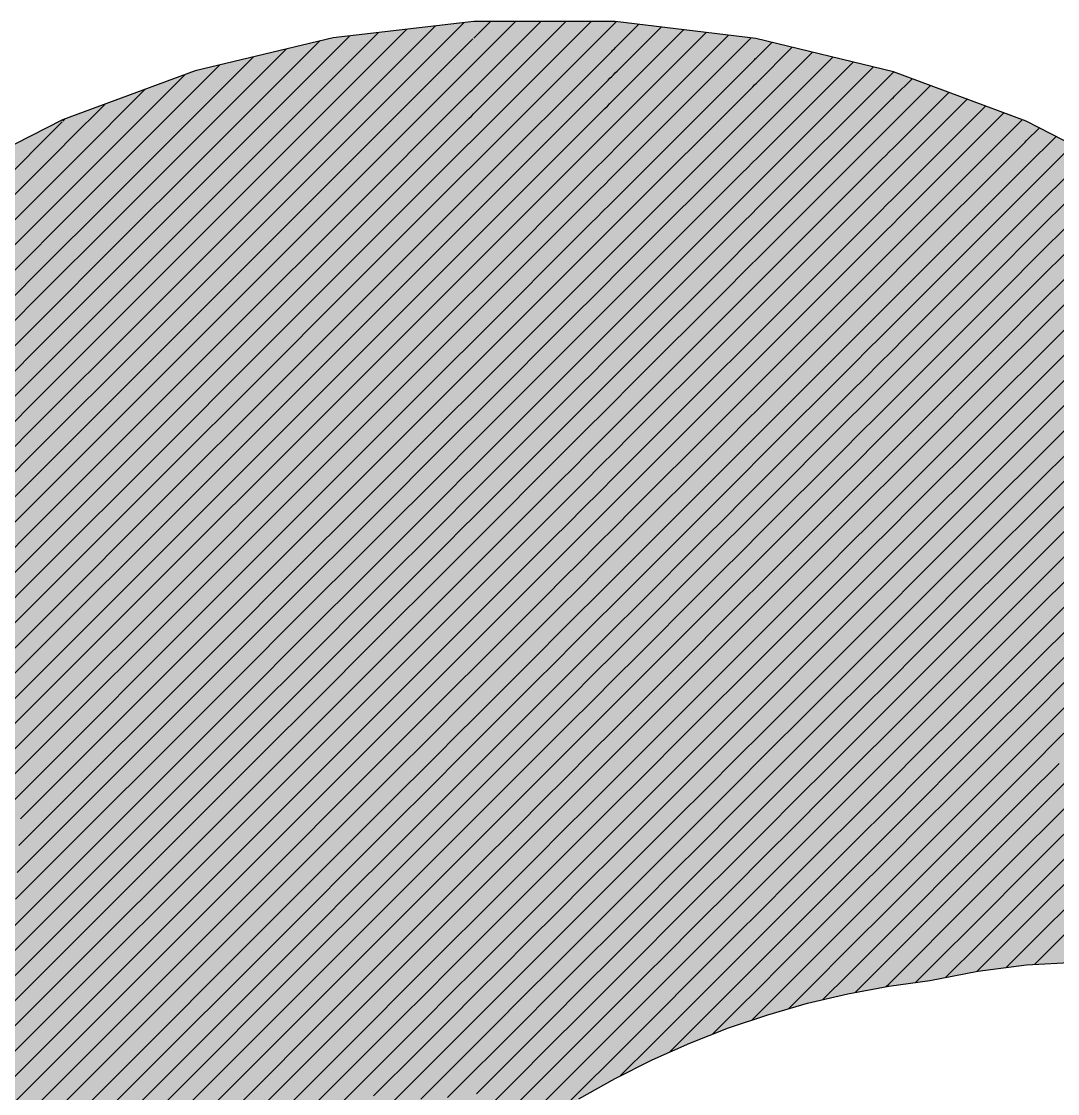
# Model space of a CAD drawing. Extents: x 0 to 7795, y 0 to 4205.
# Drawn here: x 7306.29 to 7320.82, y 790.5 to 805.54 of the extents above; entities that cross this region are included whole.
import ezdxf

# ---------------------------------------------------------------- set-up
doc = ezdxf.new("R2010")
doc.units = 0
doc.header["$MEASUREMENT"] = 0
doc.layers.add('MTH-CARIMBO-TXT1', color=1, linetype='CONTINUOUS')

msp = doc.modelspace()

# ---------------------------------------------------------------- linework, layer by layer
at = {"layer": 'MTH-CARIMBO-TXT1', "linetype": 'Continuous'}
for p, q in [((7310.73799, 804.120591), (7312.092924, 805.475525)), ((7310.760737, 803.789785), (7312.493425, 805.522473)), ((7312.629524, 805.305018), (7312.862524, 805.538018)), ((7312.630477, 804.952417), (7313.215571, 805.537512)), ((7312.631429, 804.599816), (7313.568619, 805.537006)), ((7312.632382, 804.247216), (7313.921667, 805.5365)), ((7312.633334, 803.894615), (7314.274714, 805.535994)), ((7312.634287, 803.542014), (7314.613123, 805.52085)), ((7314.615331, 805.523058), (7314.626398, 805.534125)), ((7314.62742, 805.181594), (7314.942034, 805.496208)), ((7314.639509, 804.840129), (7315.257671, 805.458291)), ((7310.669749, 805.11301), (7310.891421, 805.334682)), ((7310.692496, 804.782204), (7311.291922, 805.38163)), ((7310.715243, 804.451397), (7311.692423, 805.428577)), ((7310.783484, 803.458978), (7312.616824, 805.292317)), ((7314.651598, 804.498665), (7315.573307, 805.420374)), ((7314.663687, 804.157201), (7315.888944, 805.382457)), ((7314.675776, 803.815736), (7316.20458, 805.34454)), ((7314.687865, 803.474272), (7316.520217, 805.306623)), ((7308.879798, 804.030166), (7309.999655, 805.150022)), ((7308.936268, 803.733082), (7310.464383, 805.261197)), ((7314.576868, 805.131041), (7314.589397, 805.143571)), ((7314.589397, 805.143571), (7314.602084, 805.156258)), ((7314.602084, 805.156258), (7314.614799, 805.168973)), ((7314.614799, 805.168973), (7314.62742, 805.181594)), ((7316.590077, 805.022931), (7316.81136, 805.244213)), ((7316.59434, 804.673639), (7317.095966, 805.175265)), ((7308.823329, 804.32725), (7309.534927, 805.038848)), ((7308.992737, 803.435998), (7310.669749, 805.11301)), ((7312.635239, 803.189413), (7314.564629, 805.118802)), ((7314.564629, 805.118802), (7314.576868, 805.131041)), ((7316.555145, 804.987998), (7316.567105, 804.999958)), ((7316.567105, 804.999958), (7316.57878, 805.011634)), ((7316.57878, 805.011634), (7316.590077, 805.022931)), ((7316.598602, 804.324348), (7317.380571, 805.106318)), ((7316.602864, 803.975057), (7317.665177, 805.03737)), ((7308.766859, 804.624333), (7309.070199, 804.927673)), ((7310.806231, 803.128172), (7312.598584, 804.920524)), ((7312.598584, 804.920524), (7312.614235, 804.936176)), ((7312.614235, 804.936176), (7312.630477, 804.952417)), ((7314.614711, 804.815331), (7314.639509, 804.840129)), ((7314.699954, 803.132807), (7316.555145, 804.987998)), ((7316.607126, 803.625766), (7317.949783, 804.968422)), ((7316.611389, 803.276475), (7318.234388, 804.899474)), ((7307.123876, 803.334904), (7308.581054, 804.792082)), ((7309.049207, 803.138914), (7310.692496, 804.782204)), ((7312.636192, 802.836812), (7314.516134, 804.716754)), ((7314.516134, 804.716754), (7314.540182, 804.740802)), ((7314.540182, 804.740802), (7314.564801, 804.765421)), ((7314.564801, 804.765421), (7314.589728, 804.790348)), ((7314.589728, 804.790348), (7314.614711, 804.815331)), ((7316.615651, 802.927184), (7318.516476, 804.828009)), ((7318.530547, 804.488527), (7318.776559, 804.734538)), ((7307.038418, 803.602999), (7308.021317, 804.585898)), ((7307.209333, 803.066808), (7308.766859, 804.624333)), ((7310.828979, 802.797366), (7312.580344, 804.548731)), ((7312.580344, 804.548731), (7312.605414, 804.573801)), ((7312.605414, 804.573801), (7312.631429, 804.599816)), ((7314.712043, 802.791343), (7316.51515, 804.59445)), ((7316.51515, 804.59445), (7316.542264, 804.621563)), ((7316.542264, 804.621563), (7316.56873, 804.64803)), ((7316.56873, 804.64803), (7316.59434, 804.673639)), ((7318.544114, 804.14854), (7319.034323, 804.638749)), ((7318.55768, 803.808553), (7319.292087, 804.54296)), ((7309.105676, 802.84183), (7310.715243, 804.451397)), ((7314.503497, 804.350563), (7314.540204, 804.387271)), ((7314.540204, 804.387271), (7314.577372, 804.424439)), ((7314.577372, 804.424439), (7314.614623, 804.46169)), ((7314.614623, 804.46169), (7314.651598, 804.498665)), ((7316.619913, 802.577893), (7318.462105, 804.420084)), ((7318.462105, 804.420084), (7318.480726, 804.438706)), ((7318.480726, 804.438706), (7318.498385, 804.456365)), ((7318.498385, 804.456365), (7318.515007, 804.472987)), ((7318.515007, 804.472987), (7318.530547, 804.488527)), ((7318.571247, 803.468566), (7319.549851, 804.44717)), ((7306.95296, 803.871095), (7307.46158, 804.379715)), ((7307.294791, 802.798712), (7308.823329, 804.32725)), ((7312.596593, 804.211426), (7312.632382, 804.247216)), ((7312.637145, 802.484211), (7314.46764, 804.314707)), ((7314.46764, 804.314707), (7314.503497, 804.350563)), ((7316.475156, 804.200902), (7316.517422, 804.243169)), ((7316.517422, 804.243169), (7316.558681, 804.284427)), ((7316.558681, 804.284427), (7316.598602, 804.324348)), ((7318.584813, 803.128579), (7319.807615, 804.351381)), ((7318.59838, 802.788592), (7320.065379, 804.255592)), ((7305.100481, 802.372169), (7306.859679, 804.131367)), ((7306.867503, 804.139191), (7306.901843, 804.173531)), ((7309.162146, 802.544746), (7310.73799, 804.120591)), ((7310.851726, 802.466559), (7312.562104, 804.176938)), ((7312.562104, 804.176938), (7312.596593, 804.211426)), ((7314.565016, 804.05853), (7314.614535, 804.108048)), ((7314.614535, 804.108048), (7314.663687, 804.157201)), ((7314.724132, 802.449878), (7316.475156, 804.200902)), ((7318.480026, 804.084453), (7318.513148, 804.117574)), ((7318.513148, 804.117574), (7318.544114, 804.14854)), ((7318.611946, 802.448606), (7320.323143, 804.159803)), ((7307.380249, 802.530616), (7308.879798, 804.030166)), ((7314.419146, 803.912659), (7314.466811, 803.960324)), ((7314.466811, 803.960324), (7314.515607, 804.009121)), ((7314.515607, 804.009121), (7314.565016, 804.05853)), ((7316.548631, 803.920824), (7316.602864, 803.975057)), ((7316.624175, 802.228601), (7318.407733, 804.012159)), ((7318.407733, 804.012159), (7318.444839, 804.049265)), ((7318.444839, 804.049265), (7318.480026, 804.084453)), ((7320.3786, 803.861706), (7320.562003, 804.045109)), ((7306.837089, 803.755224), (7306.95296, 803.871095)), ((7309.218615, 802.247663), (7310.760737, 803.789785)), ((7310.874473, 802.135753), (7312.543864, 803.805144)), ((7312.543864, 803.805144), (7312.587772, 803.849052)), ((7312.587772, 803.849052), (7312.633334, 803.894615)), ((7312.638097, 802.13161), (7314.419146, 803.912659)), ((7314.614446, 803.754406), (7314.675776, 803.815736)), ((7314.736221, 802.108414), (7316.435162, 803.807355)), ((7316.435162, 803.807355), (7316.492581, 803.864774)), ((7316.492581, 803.864774), (7316.548631, 803.920824)), ((7318.511289, 803.762161), (7318.55768, 803.808553)), ((7318.625513, 802.108619), (7320.343392, 803.826498)), ((7320.343392, 803.826498), (7320.361759, 803.844865)), ((7320.361759, 803.844865), (7320.3786, 803.861706)), ((7320.378737, 803.50829), (7320.795694, 803.925247)), ((7320.378875, 803.154874), (7321.029385, 803.805384)), ((7305.103988, 802.022122), (7306.837089, 803.755224)), ((7307.465706, 802.262521), (7308.936268, 803.733082)), ((7314.491011, 803.630971), (7314.55266, 803.69262)), ((7314.55266, 803.69262), (7314.614446, 803.754406)), ((7318.353362, 803.604234), (7318.408951, 803.659824)), ((7318.408951, 803.659824), (7318.461668, 803.71254)), ((7318.461668, 803.71254), (7318.511289, 803.762161)), ((7320.379012, 802.801458), (7321.263076, 803.685521)), ((7306.814498, 803.37908), (7307.038418, 803.602999)), ((7312.525624, 803.433351), (7312.57895, 803.486677)), ((7312.57895, 803.486677), (7312.634287, 803.542014)), ((7312.63905, 801.77901), (7314.370651, 803.510611)), ((7314.370651, 803.510611), (7314.430125, 803.570085)), ((7314.430125, 803.570085), (7314.491011, 803.630971)), ((7316.395167, 803.413807), (7316.467739, 803.486379)), ((7316.467739, 803.486379), (7316.538581, 803.55722)), ((7316.538581, 803.55722), (7316.607126, 803.625766)), ((7316.628437, 801.87931), (7318.353362, 803.604234)), ((7320.340451, 803.470003), (7320.378737, 803.50829)), ((7320.37915, 802.448042), (7321.496767, 803.565659)), ((7305.107495, 801.672076), (7306.814498, 803.37908)), ((7306.791908, 803.002936), (7307.123876, 803.334904)), ((7307.551164, 801.994425), (7308.992737, 803.435998)), ((7309.275085, 801.950579), (7310.783484, 803.458978)), ((7310.89722, 801.804947), (7312.525624, 803.433351)), ((7314.540304, 803.326711), (7314.614358, 803.400765)), ((7314.614358, 803.400765), (7314.687865, 803.474272)), ((7314.748309, 801.766949), (7316.395167, 803.413807)), ((7318.373064, 803.270383), (7318.443309, 803.340628)), ((7318.443309, 803.340628), (7318.509429, 803.406749)), ((7318.509429, 803.406749), (7318.571247, 803.468566)), ((7318.639079, 801.768632), (7320.298695, 803.428248)), ((7320.298695, 803.428248), (7320.340451, 803.470003)), ((7320.379287, 802.094626), (7321.730457, 803.445796)), ((7312.570129, 803.124303), (7312.635239, 803.189413)), ((7314.39344, 803.179847), (7314.466414, 803.25282)), ((7314.466414, 803.25282), (7314.540304, 803.326711)), ((7316.442898, 803.107984), (7316.528531, 803.193617)), ((7316.528531, 803.193617), (7316.611389, 803.276475)), ((7316.6327, 801.530019), (7318.29899, 803.196309)), ((7318.29899, 803.196309), (7318.373064, 803.270383)), ((7320.379425, 801.74121), (7321.964148, 803.325934)), ((7306.769317, 802.626792), (7307.209333, 803.066808)), ((7307.636622, 801.726329), (7309.049207, 803.138914)), ((7309.331554, 801.653495), (7310.806231, 803.128172)), ((7310.919967, 801.47414), (7312.507384, 803.061558)), ((7312.507384, 803.061558), (7312.570129, 803.124303)), ((7312.640002, 801.426409), (7314.322157, 803.108564)), ((7314.322157, 803.108564), (7314.39344, 803.179847)), ((7314.527948, 802.960801), (7314.61427, 803.047123)), ((7314.61427, 803.047123), (7314.699954, 803.132807)), ((7316.355173, 803.020259), (7316.442898, 803.107984)), ((7318.42495, 802.968716), (7318.50757, 803.051336)), ((7318.50757, 803.051336), (7318.584813, 803.128579)), ((7320.253998, 803.029997), (7320.319143, 803.095142)), ((7320.319143, 803.095142), (7320.378875, 803.154874)), ((7320.379562, 801.387794), (7322.130412, 803.138644)), ((7305.111002, 801.322029), (7306.791908, 803.002936)), ((7314.441817, 802.87467), (7314.527948, 802.960801)), ((7314.760398, 801.425485), (7316.355173, 803.020259)), ((7316.518481, 802.830014), (7316.615651, 802.927184)), ((7318.337176, 802.880942), (7318.42495, 802.968716)), ((7318.652646, 801.428645), (7320.253998, 803.029997)), ((7306.746727, 802.250648), (7307.294791, 802.798712)), ((7307.722079, 801.458233), (7309.105676, 802.84183)), ((7309.388024, 801.356411), (7310.828979, 802.797366)), ((7312.489144, 802.689764), (7312.561308, 802.761928)), ((7312.561308, 802.761928), (7312.636192, 802.836812)), ((7314.273663, 802.706516), (7314.356754, 802.789608)), ((7314.356754, 802.789608), (7314.441817, 802.87467)), ((7314.614181, 802.693481), (7314.712043, 802.791343)), ((7316.418056, 802.729589), (7316.518481, 802.830014)), ((7316.636962, 801.180728), (7318.244619, 802.788384)), ((7318.244619, 802.788384), (7318.337176, 802.880942)), ((7318.505711, 802.695924), (7318.59838, 802.788592)), ((7320.297835, 802.72028), (7320.379012, 802.801458)), ((7305.114508, 800.971983), (7306.769317, 802.626792)), ((7310.942714, 801.143334), (7312.489144, 802.689764)), ((7312.640955, 801.073808), (7314.273663, 802.706516)), ((7314.41722, 802.49652), (7314.515592, 802.594892)), ((7314.515592, 802.594892), (7314.614181, 802.693481)), ((7314.772487, 801.08402), (7316.315179, 802.626712)), ((7316.315179, 802.626712), (7316.418056, 802.729589)), ((7318.301288, 802.491501), (7318.406591, 802.596804)), ((7318.406591, 802.596804), (7318.505711, 802.695924)), ((7318.666212, 801.088658), (7320.209301, 802.631747)), ((7320.209301, 802.631747), (7320.297835, 802.72028)), ((7320.3797, 801.034378), (7322.062447, 802.717125)), ((7306.724137, 801.874504), (7307.380249, 802.530616)), ((7307.807537, 801.190138), (7309.162146, 802.544746)), ((7309.444493, 801.059327), (7310.851726, 802.466559)), ((7312.552487, 802.399553), (7312.637145, 802.484211)), ((7314.320069, 802.399369), (7314.41722, 802.49652)), ((7314.614093, 802.33984), (7314.724132, 802.449878)), ((7316.393215, 802.351194), (7316.508431, 802.46641)), ((7316.508431, 802.46641), (7316.619913, 802.577893)), ((7318.190247, 802.38046), (7318.301288, 802.491501)), ((7318.503852, 802.340511), (7318.611946, 802.448606)), ((7320.276526, 802.345419), (7320.37915, 802.448042)), ((7310.965461, 800.812528), (7312.470904, 802.317971)), ((7312.470904, 802.317971), (7312.552487, 802.399553)), ((7312.641907, 800.721207), (7314.225168, 802.304468)), ((7314.225168, 802.304468), (7314.320069, 802.399369)), ((7314.503236, 802.228982), (7314.614093, 802.33984)), ((7316.275185, 802.233164), (7316.393215, 802.351194)), ((7316.641224, 800.831437), (7318.190247, 802.38046)), ((7318.388233, 802.224892), (7318.503852, 802.340511)), ((7320.164604, 802.233496), (7320.276526, 802.345419)), ((7320.379837, 800.680962), (7321.994482, 802.295607)), ((7305.118015, 800.621936), (7306.746727, 802.250648)), ((7306.701546, 801.49836), (7307.465706, 802.262521)), ((7307.892995, 800.922042), (7309.218615, 802.247663)), ((7309.500963, 800.762243), (7310.874473, 802.135753)), ((7312.543665, 802.037179), (7312.638097, 802.13161)), ((7314.392624, 802.11837), (7314.503236, 802.228982)), ((7314.784576, 800.742556), (7316.275185, 802.233164)), ((7316.498381, 802.102807), (7316.624175, 802.228601)), ((7318.265401, 802.10206), (7318.388233, 802.224892)), ((7318.679779, 800.748671), (7320.164604, 802.233496)), ((7306.678956, 801.122216), (7307.551164, 801.994425)), ((7312.452664, 801.946178), (7312.543665, 802.037179)), ((7314.176674, 801.902421), (7314.283383, 802.00913)), ((7314.283383, 802.00913), (7314.392624, 802.11837)), ((7314.49088, 801.863073), (7314.614005, 801.986198)), ((7314.614005, 801.986198), (7314.736221, 802.108414)), ((7316.368373, 801.972799), (7316.498381, 802.102807)), ((7318.135875, 801.972535), (7318.265401, 802.10206)), ((7318.369874, 801.85298), (7318.501993, 801.985098)), ((7318.501993, 801.985098), (7318.625513, 802.108619)), ((7320.255218, 801.970557), (7320.379287, 802.094626)), ((7305.121522, 800.27189), (7306.724137, 801.874504)), ((7307.978452, 800.653946), (7309.275085, 801.950579)), ((7310.988208, 800.481721), (7312.452664, 801.946178)), ((7312.64286, 800.368606), (7314.176674, 801.902421)), ((7314.368027, 801.74022), (7314.49088, 801.863073)), ((7314.796665, 800.401091), (7316.23519, 801.839616)), ((7316.23519, 801.839616), (7316.368373, 801.972799)), ((7316.488331, 801.739204), (7316.628437, 801.87931)), ((7316.645486, 800.482146), (7318.135875, 801.972535)), ((7318.229513, 801.712619), (7318.369874, 801.85298)), ((7318.693345, 800.408684), (7320.119907, 801.835245)), ((7320.119907, 801.835245), (7320.255218, 801.970557)), ((7320.379975, 800.327546), (7321.926517, 801.874088)), ((7306.656365, 800.746073), (7307.636622, 801.726329)), ((7309.557433, 800.46516), (7310.89722, 801.804947)), ((7312.534844, 801.674804), (7312.63905, 801.77901)), ((7314.246698, 801.618891), (7314.368027, 801.74022)), ((7314.613917, 801.632556), (7314.748309, 801.766949)), ((7316.343532, 801.594405), (7316.488331, 801.739204)), ((7318.081504, 801.56461), (7318.229513, 801.712619)), ((7318.500133, 801.629686), (7318.639079, 801.768632)), ((7320.23391, 801.595695), (7320.379425, 801.74121)), ((7308.06391, 800.385851), (7309.331554, 801.653495)), ((7311.010955, 800.150915), (7312.434424, 801.574384)), ((7312.434424, 801.574384), (7312.534844, 801.674804)), ((7314.12818, 801.500373), (7314.246698, 801.618891)), ((7314.478524, 801.497164), (7314.613917, 801.632556)), ((7316.195196, 801.446069), (7316.343532, 801.594405)), ((7316.478281, 801.3756), (7316.6327, 801.530019)), ((7316.649749, 800.132854), (7318.081504, 801.56461)), ((7318.351515, 801.481068), (7318.500133, 801.629686)), ((7320.075209, 801.436995), (7320.23391, 801.595695)), ((7305.125029, 799.921843), (7306.701546, 801.49836)), ((7306.633775, 800.369929), (7307.722079, 801.458233)), ((7309.613902, 800.168076), (7310.919967, 801.47414)), ((7312.526023, 801.31243), (7312.640002, 801.426409)), ((7312.643812, 800.016005), (7314.12818, 801.500373)), ((7314.34343, 801.36207), (7314.478524, 801.497164)), ((7314.613828, 801.278915), (7314.760398, 801.425485)), ((7314.808754, 800.059627), (7316.195196, 801.446069)), ((7318.193626, 801.323178), (7318.351515, 801.481068)), ((7318.498274, 801.274273), (7318.652646, 801.428645)), ((7318.706912, 800.068697), (7320.075209, 801.436995)), ((7320.212602, 801.220834), (7320.379562, 801.387794)), ((7320.380112, 799.974131), (7321.858552, 801.45257)), ((7308.149368, 800.117755), (7309.388024, 801.356411)), ((7312.416184, 801.202591), (7312.526023, 801.31243)), ((7314.079686, 801.098325), (7314.210012, 801.228652)), ((7314.210012, 801.228652), (7314.34343, 801.36207)), ((7314.466168, 801.131254), (7314.613828, 801.278915)), ((7316.31869, 801.21601), (7316.478281, 801.3756)), ((7318.027132, 801.156685), (7318.193626, 801.323178)), ((7318.333157, 801.109155), (7318.498274, 801.274273)), ((7305.128536, 799.571797), (7306.678956, 801.122216)), ((7306.611184, 799.993785), (7307.807537, 801.190138)), ((7309.670372, 799.870992), (7310.942714, 801.143334)), ((7311.033702, 799.820109), (7312.416184, 801.202591)), ((7312.644765, 799.663404), (7314.079686, 801.098325)), ((7314.318834, 800.98392), (7314.466168, 801.131254)), ((7314.61374, 800.925273), (7314.772487, 801.08402)), ((7316.155202, 801.052521), (7316.31869, 801.21601)), ((7316.468231, 801.011997), (7316.636962, 801.180728)), ((7316.654011, 799.783563), (7318.027132, 801.156685)), ((7318.157738, 800.933737), (7318.333157, 801.109155)), ((7318.496415, 800.91886), (7318.666212, 801.088658)), ((7320.030512, 801.038744), (7320.212602, 801.220834)), ((7308.234825, 799.849659), (7309.444493, 801.059327)), ((7312.397944, 800.830798), (7312.517202, 800.950055)), ((7312.517202, 800.950055), (7312.640955, 801.073808)), ((7314.173326, 800.838413), (7314.318834, 800.98392)), ((7314.820843, 799.718162), (7316.155202, 801.052521)), ((7316.293849, 800.837615), (7316.468231, 801.011997)), ((7317.972761, 800.74876), (7318.157738, 800.933737)), ((7318.720478, 799.72871), (7320.030512, 801.038744)), ((7320.191293, 800.845972), (7320.3797, 801.034378)), ((7320.38025, 799.620715), (7321.790586, 801.031052)), ((7306.588594, 799.617641), (7307.892995, 800.922042)), ((7309.726841, 799.573908), (7310.965461, 800.812528)), ((7311.056449, 799.489302), (7312.397944, 800.830798)), ((7314.031191, 800.696278), (7314.173326, 800.838413)), ((7314.453812, 800.765345), (7314.61374, 800.925273)), ((7316.115207, 800.658973), (7316.293849, 800.837615)), ((7316.458181, 800.648394), (7316.641224, 800.831437)), ((7318.314798, 800.737243), (7318.496415, 800.91886)), ((7319.985815, 800.640494), (7320.191293, 800.845972)), ((7305.132043, 799.22175), (7306.656365, 800.746073)), ((7306.566003, 799.241497), (7307.978452, 800.653946)), ((7308.320283, 799.581563), (7309.500963, 800.762243)), ((7312.50838, 800.58768), (7312.641907, 800.721207)), ((7312.645717, 799.310804), (7314.031191, 800.696278)), ((7314.294237, 800.60577), (7314.453812, 800.765345)), ((7314.613652, 800.571631), (7314.784576, 800.742556)), ((7314.832932, 799.376698), (7316.115207, 800.658973)), ((7316.269008, 800.45922), (7316.458181, 800.648394)), ((7316.658273, 799.434272), (7317.972761, 800.74876)), ((7318.121851, 800.544296), (7318.314798, 800.737243)), ((7318.494556, 800.563448), (7318.679779, 800.748671)), ((7318.734045, 799.388723), (7319.985815, 800.640494)), ((7320.169985, 800.471111), (7320.379837, 800.680962)), ((7309.783311, 799.276824), (7310.988208, 800.481721)), ((7312.379704, 800.459004), (7312.50838, 800.58768)), ((7314.136641, 800.448174), (7314.294237, 800.60577)), ((7314.441456, 800.399435), (7314.613652, 800.571631)), ((7316.448131, 800.28479), (7316.645486, 800.482146)), ((7317.918389, 800.340835), (7318.121851, 800.544296)), ((7318.296439, 800.365331), (7318.494556, 800.563448)), ((7320.380387, 799.267299), (7321.722621, 800.609533)), ((7305.13555, 798.871704), (7306.633775, 800.369929)), ((7306.543413, 798.865353), (7308.06391, 800.385851)), ((7308.405741, 799.313468), (7309.557433, 800.46516)), ((7311.079196, 799.158496), (7312.379704, 800.459004)), ((7312.499559, 800.225306), (7312.64286, 800.368606)), ((7313.982697, 800.29423), (7314.136641, 800.448174)), ((7314.26964, 800.22762), (7314.441456, 800.399435)), ((7314.613564, 800.21799), (7314.796665, 800.401091)), ((7316.075213, 800.265426), (7316.269008, 800.45922)), ((7316.662535, 799.084981), (7317.918389, 800.340835)), ((7318.085963, 800.154855), (7318.296439, 800.365331)), ((7318.492696, 800.208035), (7318.693345, 800.408684)), ((7319.941118, 800.242243), (7320.169985, 800.471111)), ((7320.148677, 800.096249), (7320.379975, 800.327546)), ((7312.361464, 800.087211), (7312.499559, 800.225306)), ((7312.64667, 798.958203), (7313.982697, 800.29423)), ((7314.099955, 800.057935), (7314.26964, 800.22762)), ((7314.4291, 800.033526), (7314.613564, 800.21799)), ((7314.845021, 799.035233), (7316.075213, 800.265426)), ((7316.244166, 800.080825), (7316.448131, 800.28479)), ((7318.27808, 799.993419), (7318.492696, 800.208035)), ((7318.747611, 799.048736), (7319.941118, 800.242243)), ((7320.380524, 798.913883), (7321.654656, 800.188015)), ((7306.520822, 798.489209), (7308.149368, 800.117755)), ((7308.491198, 799.045372), (7309.613902, 800.168076)), ((7309.83978, 798.97974), (7311.010955, 800.150915)), ((7311.101943, 798.82769), (7312.361464, 800.087211)), ((7313.934203, 799.892182), (7314.099955, 800.057935)), ((7314.245044, 799.84947), (7314.4291, 800.033526)), ((7314.613475, 799.864348), (7314.808754, 800.059627)), ((7316.035219, 799.871878), (7316.244166, 800.080825)), ((7316.438081, 799.921187), (7316.649749, 800.132854)), ((7317.864017, 799.93291), (7318.085963, 800.154855)), ((7318.490837, 799.852622), (7318.706912, 800.068697)), ((7319.896421, 799.843993), (7320.148677, 800.096249)), ((7305.139056, 798.521657), (7306.611184, 799.993785)), ((7312.490738, 799.862931), (7312.643812, 800.016005)), ((7312.647622, 798.605602), (7313.934203, 799.892182)), ((7316.219325, 799.70243), (7316.438081, 799.921187)), ((7316.666797, 798.73569), (7317.864017, 799.93291)), ((7318.050076, 799.765414), (7318.27808, 799.993419)), ((7320.127369, 799.721387), (7320.380112, 799.974131)), ((7306.498232, 798.113065), (7308.234825, 799.849659)), ((7308.576656, 798.777276), (7309.670372, 799.870992)), ((7309.89625, 798.682656), (7311.033702, 799.820109)), ((7312.343224, 799.715418), (7312.490738, 799.862931)), ((7314.06327, 799.667696), (7314.245044, 799.84947)), ((7314.416744, 799.667616), (7314.613475, 799.864348)), ((7314.85711, 798.693769), (7316.035219, 799.871878)), ((7316.428031, 799.557584), (7316.654011, 799.783563)), ((7317.809646, 799.524985), (7318.050076, 799.765414)), ((7318.259722, 799.621507), (7318.490837, 799.852622)), ((7318.488978, 799.49721), (7318.720478, 799.72871)), ((7318.761178, 798.70875), (7319.896421, 799.843993)), ((7320.380662, 798.560467), (7321.586691, 799.766496)), ((7305.142563, 798.171611), (7306.588594, 799.617641)), ((7306.475641, 797.736922), (7308.320283, 799.581563)), ((7311.12469, 798.496883), (7312.343224, 799.715418)), ((7312.481917, 799.500556), (7312.644765, 799.663404)), ((7313.885708, 799.490135), (7314.06327, 799.667696)), ((7314.220447, 799.47132), (7314.416744, 799.667616)), ((7314.613387, 799.510706), (7314.820843, 799.718162)), ((7315.995225, 799.47833), (7316.219325, 799.70243)), ((7318.014188, 799.375973), (7318.259722, 799.621507)), ((7319.851724, 799.445742), (7320.127369, 799.721387)), ((7320.106061, 799.346526), (7320.38025, 799.620715)), ((7308.662114, 798.50918), (7309.726841, 799.573908)), ((7309.952719, 798.385573), (7311.056449, 799.489302)), ((7312.324985, 799.343624), (7312.481917, 799.500556)), ((7312.648575, 798.253001), (7313.885708, 799.490135)), ((7314.026584, 799.277457), (7314.220447, 799.47132)), ((7314.404388, 799.301707), (7314.613387, 799.510706)), ((7314.869199, 798.352304), (7315.995225, 799.47833)), ((7316.194483, 799.324035), (7316.428031, 799.557584)), ((7316.417981, 799.19398), (7316.658273, 799.434272)), ((7316.67106, 798.386399), (7317.809646, 799.524985)), ((7318.241363, 799.249595), (7318.488978, 799.49721)), ((7318.774744, 798.368763), (7319.851724, 799.445742)), ((7306.453051, 797.360778), (7308.405741, 799.313468)), ((7308.747571, 798.241085), (7309.783311, 799.276824)), ((7311.147437, 798.166077), (7312.324985, 799.343624)), ((7312.473096, 799.138182), (7312.645717, 799.310804)), ((7313.837214, 799.088087), (7314.026584, 799.277457)), ((7314.19585, 799.09317), (7314.404388, 799.301707)), ((7314.613299, 799.157065), (7314.832932, 799.376698)), ((7315.95523, 799.084783), (7316.194483, 799.324035)), ((7317.755274, 799.11706), (7318.014188, 799.375973)), ((7318.487119, 799.141797), (7318.734045, 799.388723)), ((7319.807027, 799.047492), (7320.106061, 799.346526)), ((7320.380799, 798.207051), (7321.518726, 799.344978)), ((7305.14607, 797.821564), (7306.566003, 799.241497)), ((7310.009189, 798.088489), (7311.079196, 799.158496)), ((7312.306745, 798.971831), (7312.473096, 799.138182)), ((7314.392032, 798.935798), (7314.613299, 799.157065)), ((7316.169642, 798.945641), (7316.417981, 799.19398)), ((7317.9783, 798.986532), (7318.241363, 799.249595)), ((7318.223004, 798.877683), (7318.487119, 799.141797)), ((7320.084752, 798.971664), (7320.380387, 799.267299)), ((7306.43046, 796.984634), (7308.491198, 799.045372)), ((7308.833029, 797.972989), (7309.83978, 798.97974)), ((7312.649527, 797.9004), (7313.837214, 799.088087)), ((7313.989899, 798.887218), (7314.19585, 799.09317)), ((7314.613211, 798.803423), (7314.845021, 799.035233)), ((7314.881287, 798.01084), (7315.95523, 799.084783)), ((7316.407931, 798.830377), (7316.662535, 799.084981)), ((7316.675322, 798.037107), (7317.755274, 799.11706)), ((7317.700903, 798.709135), (7317.9783, 798.986532)), ((7318.485259, 798.786385), (7318.747611, 799.048736)), ((7318.788311, 798.028776), (7319.807027, 799.047492)), ((7305.149577, 797.471517), (7306.543413, 798.865353)), ((7310.065658, 797.791405), (7311.101943, 798.82769)), ((7311.170184, 797.835271), (7312.306745, 798.971831)), ((7312.464274, 798.775807), (7312.64667, 798.958203)), ((7313.78872, 798.686039), (7313.989899, 798.887218)), ((7314.171254, 798.715019), (7314.392032, 798.935798)), ((7315.915236, 798.691235), (7316.169642, 798.945641)), ((7316.1448, 798.567246), (7316.407931, 798.830377)), ((7317.942413, 798.597092), (7318.223004, 798.877683)), ((7319.762329, 798.649241), (7320.084752, 798.971664)), ((7320.063444, 798.596803), (7320.380524, 798.913883)), ((7320.380937, 797.853635), (7321.450761, 798.923459)), ((7306.40787, 796.60849), (7308.576656, 798.777276)), ((7308.918487, 797.704893), (7309.89625, 798.682656)), ((7312.288505, 798.600038), (7312.464274, 798.775807)), ((7312.65048, 797.547799), (7313.78872, 798.686039)), ((7313.953213, 798.496979), (7314.171254, 798.715019)), ((7314.379676, 798.569888), (7314.613211, 798.803423)), ((7314.613122, 798.449782), (7314.85711, 798.693769)), ((7314.893376, 797.669375), (7315.915236, 798.691235)), ((7316.397881, 798.466774), (7316.666797, 798.73569)), ((7316.679584, 797.687816), (7317.700903, 798.709135)), ((7318.204645, 798.505771), (7318.485259, 798.786385)), ((7318.4834, 798.430972), (7318.761178, 798.70875)), ((7311.192931, 797.504464), (7312.288505, 798.600038)), ((7312.455453, 798.413433), (7312.647622, 798.605602)), ((7314.146657, 798.336869), (7314.379676, 798.569888)), ((7315.875242, 798.297687), (7316.1448, 798.567246)), ((7317.646531, 798.30121), (7317.942413, 798.597092)), ((7318.801877, 797.688789), (7319.762329, 798.649241)), ((7319.717632, 798.250991), (7320.063444, 798.596803)), ((7320.042136, 798.221941), (7320.380662, 798.560467)), ((7305.153084, 797.121471), (7306.520822, 798.489209)), ((7306.385279, 796.232346), (7308.662114, 798.50918)), ((7309.003944, 797.436798), (7309.952719, 798.385573)), ((7310.122128, 797.494321), (7311.12469, 798.496883)), ((7312.270265, 798.228244), (7312.455453, 798.413433)), ((7313.740226, 798.283991), (7313.953213, 798.496979)), ((7314.36732, 798.203979), (7314.613122, 798.449782)), ((7316.119959, 798.188851), (7316.397881, 798.466774)), ((7316.387831, 798.10317), (7316.67106, 798.386399)), ((7317.906525, 798.207651), (7318.204645, 798.505771)), ((7318.186287, 798.133858), (7318.4834, 798.430972)), ((7320.381074, 797.500219), (7321.382796, 798.501941)), ((7306.362689, 795.856202), (7308.747571, 798.241085)), ((7311.215678, 797.173658), (7312.270265, 798.228244)), ((7312.446632, 798.051058), (7312.648575, 798.253001)), ((7312.651433, 797.195198), (7313.740226, 798.283991)), ((7313.916527, 798.10674), (7314.146657, 798.336869)), ((7314.613034, 798.09614), (7314.869199, 798.352304)), ((7314.905465, 797.327911), (7315.875242, 798.297687)), ((7316.683846, 797.338525), (7317.646531, 798.30121)), ((7318.481541, 798.075559), (7318.774744, 798.368763)), ((7318.815444, 797.348802), (7319.717632, 798.250991)), ((7319.672935, 797.85274), (7320.042136, 798.221941)), ((7305.156591, 796.771424), (7306.498232, 798.113065)), ((7309.089402, 797.168702), (7310.009189, 798.088489)), ((7310.178597, 797.197237), (7311.147437, 798.166077)), ((7313.691731, 797.881944), (7313.916527, 798.10674)), ((7314.12206, 797.958719), (7314.36732, 798.203979)), ((7314.354964, 797.838069), (7314.613034, 798.09614)), ((7315.835247, 797.90414), (7316.119959, 798.188851)), ((7316.095117, 797.810456), (7316.387831, 798.10317)), ((7317.59216, 797.893285), (7317.906525, 798.207651)), ((7317.870638, 797.81821), (7318.186287, 798.133858)), ((7318.167928, 797.761946), (7318.481541, 798.075559)), ((7320.020828, 797.847079), (7320.380799, 798.207051)), ((7320.381212, 797.146803), (7321.314831, 798.080423)), ((7306.340098, 795.480058), (7308.833029, 797.972989)), ((7312.252025, 797.856451), (7312.446632, 798.051058)), ((7313.879842, 797.716501), (7314.12206, 797.958719)), ((7314.612946, 797.742498), (7314.881287, 798.01084)), ((7316.377781, 797.739567), (7316.675322, 798.037107)), ((7318.479682, 797.720147), (7318.788311, 798.028776)), ((7309.17486, 796.900606), (7310.065658, 797.791405)), ((7310.235067, 796.900153), (7311.170184, 797.835271)), ((7311.238425, 796.842852), (7312.252025, 797.856451)), ((7312.437811, 797.688683), (7312.649527, 797.9004)), ((7312.652385, 796.842598), (7313.691731, 797.881944)), ((7314.097463, 797.580569), (7314.354964, 797.838069)), ((7314.917554, 796.986446), (7315.835247, 797.90414)), ((7315.795253, 797.510592), (7316.095117, 797.810456)), ((7316.688109, 796.989234), (7317.59216, 797.893285)), ((7317.537788, 797.48536), (7317.870638, 797.81821)), ((7318.82901, 797.008815), (7319.672935, 797.85274)), ((7319.628238, 797.454489), (7320.020828, 797.847079)), ((7319.99952, 797.472218), (7320.380937, 797.853635)), ((7305.160098, 796.421378), (7306.475641, 797.736922)), ((7306.317508, 795.103914), (7308.918487, 797.704893)), ((7312.233785, 797.484658), (7312.437811, 797.688683)), ((7313.643237, 797.479896), (7313.879842, 797.716501)), ((7314.342608, 797.47216), (7314.612946, 797.742498)), ((7314.612858, 797.388857), (7314.893376, 797.669375)), ((7316.070276, 797.432061), (7316.377781, 797.739567)), ((7316.367731, 797.375964), (7316.679584, 797.687816)), ((7317.83475, 797.428769), (7318.167928, 797.761946)), ((7318.149569, 797.390034), (7318.479682, 797.720147)), ((7318.477822, 797.364734), (7318.801877, 797.688789)), ((7320.381349, 796.793387), (7321.246866, 797.658904)), ((7309.260317, 796.63251), (7310.122128, 797.494321)), ((7310.291537, 796.603069), (7311.192931, 797.504464)), ((7311.261172, 796.512045), (7312.233785, 797.484658)), ((7312.428989, 797.326309), (7312.65048, 797.547799)), ((7312.653338, 796.489997), (7313.643237, 797.479896)), ((7313.843156, 797.326262), (7314.097463, 797.580569)), ((7314.072867, 797.202419), (7314.342608, 797.47216)), ((7314.929643, 796.644982), (7315.795253, 797.510592)), ((7316.692371, 796.639943), (7317.537788, 797.48536)), ((7319.583541, 797.056239), (7319.99952, 797.472218)), ((7319.978211, 797.097356), (7320.381074, 797.500219)), ((7305.163604, 796.071331), (7306.453051, 797.360778)), ((7306.294917, 794.727771), (7309.003944, 797.436798)), ((7312.215545, 797.112864), (7312.428989, 797.326309)), ((7313.594743, 797.077848), (7313.843156, 797.326262)), ((7314.330252, 797.106251), (7314.612858, 797.388857)), ((7314.612769, 797.035215), (7314.905465, 797.327911)), ((7315.755259, 797.117044), (7316.070276, 797.432061)), ((7316.045434, 797.053666), (7316.367731, 797.375964)), ((7316.357682, 797.01236), (7316.683846, 797.338525)), ((7317.483416, 797.077435), (7317.83475, 797.428769)), ((7317.798863, 797.039328), (7318.149569, 797.390034)), ((7318.13121, 797.018122), (7318.477822, 797.364734)), ((7318.475963, 797.009321), (7318.815444, 797.348802)), ((7318.842577, 796.668828), (7319.628238, 797.454489)), ((7306.272327, 794.351627), (7309.089402, 797.168702)), ((7309.345775, 796.364415), (7310.178597, 797.197237)), ((7310.348006, 796.305986), (7311.215678, 797.173658)), ((7312.420168, 796.963934), (7312.651433, 797.195198)), ((7313.806471, 796.936023), (7314.072867, 797.202419)), ((7320.381487, 796.439971), (7321.178901, 797.237386)), ((7311.28392, 796.181239), (7312.215545, 797.112864)), ((7312.65429, 796.137396), (7313.594743, 797.077848)), ((7314.04827, 796.824269), (7314.330252, 797.106251)), ((7314.317896, 796.740341), (7314.612769, 797.035215)), ((7314.941732, 796.303517), (7315.755259, 797.117044)), ((7315.715265, 796.723497), (7316.045434, 797.053666)), ((7316.696633, 796.290652), (7317.483416, 797.077435)), ((7317.429045, 796.66951), (7317.798863, 797.039328)), ((7317.762975, 796.649887), (7318.13121, 797.018122)), ((7318.856143, 796.328841), (7319.583541, 797.056239)), ((7319.538844, 796.657988), (7319.978211, 797.097356)), ((7319.956903, 796.722495), (7320.381212, 797.146803)), ((7305.167111, 795.721285), (7306.43046, 796.984634)), ((7306.249736, 793.975483), (7309.17486, 796.900606)), ((7309.431233, 796.096319), (7310.235067, 796.900153)), ((7312.197305, 796.741071), (7312.420168, 796.963934)), ((7313.546248, 796.675801), (7313.806471, 796.936023)), ((7314.612681, 796.681573), (7314.917554, 796.986446)), ((7316.020593, 796.675271), (7316.357682, 797.01236)), ((7316.347632, 796.648757), (7316.688109, 796.989234)), ((7318.112852, 796.64621), (7318.475963, 797.009321)), ((7318.474104, 796.653909), (7318.82901, 797.008815)), ((7310.404476, 796.008902), (7311.238425, 796.842852)), ((7311.306667, 795.850433), (7312.197305, 796.741071)), ((7312.411347, 796.601559), (7312.652385, 796.842598)), ((7313.769785, 796.545784), (7314.04827, 796.824269)), ((7314.023673, 796.446119), (7314.317896, 796.740341)), ((7314.953821, 795.962053), (7315.715265, 796.723497)), ((7319.494147, 796.259738), (7319.956903, 796.722495)), ((7319.935595, 796.347633), (7320.381349, 796.793387)), ((7320.381624, 796.086555), (7321.110936, 796.815867)), ((7305.170618, 795.371238), (7306.40787, 796.60849)), ((7306.227146, 793.599339), (7309.260317, 796.63251)), ((7309.51669, 795.828223), (7310.291537, 796.603069)), ((7312.179065, 796.369278), (7312.411347, 796.601559)), ((7312.655243, 795.784795), (7313.546248, 796.675801)), ((7314.305539, 796.374432), (7314.612681, 796.681573)), ((7314.612593, 796.327932), (7314.929643, 796.644982)), ((7315.67527, 796.329949), (7316.020593, 796.675271)), ((7315.995751, 796.296877), (7316.347632, 796.648757)), ((7316.337582, 796.285153), (7316.692371, 796.639943)), ((7316.700895, 795.94136), (7317.429045, 796.66951)), ((7317.374673, 796.261585), (7317.762975, 796.649887)), ((7317.727088, 796.260446), (7318.112852, 796.64621)), ((7318.094493, 796.274298), (7318.474104, 796.653909)), ((7318.472245, 796.298496), (7318.842577, 796.668828)), ((7318.86971, 795.988854), (7319.538844, 796.657988)), ((7310.460945, 795.711818), (7311.261172, 796.512045)), ((7312.402526, 796.239185), (7312.653338, 796.489997)), ((7313.497754, 796.273753), (7313.769785, 796.545784)), ((7313.7331, 796.155545), (7314.023673, 796.446119)), ((7319.914287, 795.972771), (7320.381487, 796.439971)), ((7306.204555, 793.223195), (7309.345775, 796.364415)), ((7309.602148, 795.560127), (7310.348006, 796.305986)), ((7311.329414, 795.519626), (7312.179065, 796.369278)), ((7312.656195, 795.432194), (7313.497754, 796.273753)), ((7313.999077, 796.067969), (7314.305539, 796.374432)), ((7314.293183, 796.008522), (7314.612593, 796.327932)), ((7314.612505, 795.97429), (7314.941732, 796.303517)), ((7314.96591, 795.620588), (7315.67527, 796.329949)), ((7315.635276, 795.936401), (7315.995751, 796.296877)), ((7315.97091, 795.918482), (7316.337582, 796.285153)), ((7316.327532, 795.92155), (7316.696633, 796.290652)), ((7317.6912, 795.871005), (7318.094493, 796.274298)), ((7318.076134, 795.902386), (7318.472245, 796.298496)), ((7318.470385, 795.943084), (7318.856143, 796.328841)), ((7319.449449, 795.861487), (7319.935595, 796.347633)), ((7320.381762, 795.733139), (7321.042971, 796.394349)), ((7305.174125, 795.021192), (7306.385279, 796.232346)), ((7310.517415, 795.414734), (7311.28392, 796.181239)), ((7312.160825, 795.997484), (7312.402526, 796.239185)), ((7312.393704, 795.87681), (7312.65429, 796.137396)), ((7313.44926, 795.871705), (7313.7331, 796.155545)), ((7316.705158, 795.592069), (7317.374673, 796.261585)), ((7317.320302, 795.85366), (7317.727088, 796.260446)), ((7318.883276, 795.648867), (7319.494147, 796.259738)), ((7306.181965, 792.847051), (7309.431233, 796.096319)), ((7309.687606, 795.292032), (7310.404476, 796.008902)), ((7311.352161, 795.18882), (7312.160825, 795.997484)), ((7313.696414, 795.765306), (7313.999077, 796.067969)), ((7313.97448, 795.689819), (7314.293183, 796.008522)), ((7314.280827, 795.642613), (7314.612505, 795.97429)), ((7318.468526, 795.587671), (7318.86971, 795.988854)), ((7319.404752, 795.463237), (7319.914287, 795.972771)), ((7319.892979, 795.59791), (7320.381624, 796.086555)), ((7320.381899, 795.379724), (7320.975006, 795.972831)), ((7305.177632, 794.671145), (7306.362689, 795.856202)), ((7306.159374, 792.470907), (7309.51669, 795.828223)), ((7310.573884, 795.11765), (7311.306667, 795.850433)), ((7312.142585, 795.625691), (7312.393704, 795.87681)), ((7312.657148, 795.079593), (7313.44926, 795.871705)), ((7314.612416, 795.620648), (7314.953821, 795.962053)), ((7314.977999, 795.279124), (7315.635276, 795.936401)), ((7315.595282, 795.542853), (7315.97091, 795.918482)), ((7315.946068, 795.540087), (7316.327532, 795.92155)), ((7316.317482, 795.557947), (7316.700895, 795.94136)), ((7316.70942, 795.242778), (7317.320302, 795.85366)), ((7317.26593, 795.445735), (7317.6912, 795.871005)), ((7317.655312, 795.481564), (7318.076134, 795.902386)), ((7318.057775, 795.530474), (7318.470385, 795.943084)), ((7318.896842, 795.30888), (7319.449449, 795.861487)), ((7309.773063, 795.023936), (7310.460945, 795.711818)), ((7312.384883, 795.514436), (7312.655243, 795.784795)), ((7313.400765, 795.469658), (7313.696414, 795.765306)), ((7313.659728, 795.375067), (7313.97448, 795.689819)), ((7319.87167, 795.223048), (7320.381762, 795.733139)), ((7306.136784, 792.094763), (7309.602148, 795.560127)), ((7310.630354, 794.820566), (7311.329414, 795.519626)), ((7311.374908, 794.858014), (7312.142585, 795.625691)), ((7312.124345, 795.253898), (7312.384883, 795.514436)), ((7313.949883, 795.311669), (7314.280827, 795.642613)), ((7314.268471, 795.276703), (7314.612416, 795.620648)), ((7314.612328, 795.267007), (7314.96591, 795.620588)), ((7314.990088, 794.937659), (7315.595282, 795.542853)), ((7315.555287, 795.149306), (7315.946068, 795.540087)), ((7315.921227, 795.161692), (7316.317482, 795.557947)), ((7316.307432, 795.194343), (7316.705158, 795.592069)), ((7317.619425, 795.092123), (7318.057775, 795.530474)), ((7318.039417, 795.158561), (7318.468526, 795.587671)), ((7318.466667, 795.232258), (7318.883276, 795.648867)), ((7319.360055, 795.064986), (7319.892979, 795.59791)), ((7320.382037, 795.026308), (7320.907041, 795.551312)), ((7305.181139, 794.321099), (7306.340098, 795.480058)), ((7309.858521, 794.75584), (7310.517415, 795.414734)), ((7312.376062, 795.152061), (7312.656195, 795.432194)), ((7312.6581, 794.726992), (7313.400765, 795.469658)), ((7313.352271, 795.06761), (7313.659728, 795.375067)), ((7316.713682, 794.893487), (7317.26593, 795.445735)), ((7317.211558, 795.03781), (7317.655312, 795.481564)), ((7318.910409, 794.968894), (7319.404752, 795.463237)), ((7319.850362, 794.848187), (7320.381899, 795.379724)), ((7306.114193, 791.71862), (7309.687606, 795.292032)), ((7311.397655, 794.527207), (7312.124345, 795.253898)), ((7313.623043, 794.984828), (7313.949883, 795.311669)), ((7313.925287, 794.933519), (7314.268471, 795.276703)), ((7314.256115, 794.910794), (7314.612328, 795.267007)), ((7314.61224, 794.913365), (7314.977999, 795.279124)), ((7316.297382, 794.83074), (7316.70942, 795.242778)), ((7318.021058, 794.786649), (7318.466667, 795.232258)), ((7318.464808, 794.876846), (7318.896842, 795.30888)), ((7319.315358, 794.666736), (7319.87167, 795.223048)), ((7320.771111, 794.708275), (7321.361741, 795.298906)), ((7305.184646, 793.971052), (7306.317508, 795.103914)), ((7309.943979, 794.487745), (7310.573884, 795.11765)), ((7310.686823, 794.523482), (7311.352161, 795.18882)), ((7312.106105, 794.882104), (7312.376062, 795.152061)), ((7312.367241, 794.789686), (7312.657148, 795.079593)), ((7312.659053, 794.374392), (7313.352271, 795.06761)), ((7315.002177, 794.596195), (7315.555287, 795.149306)), ((7315.515293, 794.755758), (7315.921227, 795.161692)), ((7315.896386, 794.783297), (7316.307432, 795.194343)), ((7317.157187, 794.629885), (7317.619425, 795.092123)), ((7317.583537, 794.702682), (7318.039417, 795.158561)), ((7318.923975, 794.628907), (7319.360055, 795.064986)), ((7320.382174, 794.672892), (7320.839076, 795.129794)), ((7306.091603, 791.342476), (7309.773063, 795.023936)), ((7313.303777, 794.665562), (7313.623043, 794.984828)), ((7313.586357, 794.594589), (7313.925287, 794.933519)), ((7314.243759, 794.544885), (7314.61224, 794.913365)), ((7314.612151, 794.559723), (7314.990088, 794.937659)), ((7316.717944, 794.544196), (7317.211558, 795.03781)), ((7318.462948, 794.521433), (7318.910409, 794.968894)), ((7319.829054, 794.473325), (7320.382037, 795.026308)), ((7310.029436, 794.219649), (7310.630354, 794.820566)), ((7310.743293, 794.226399), (7311.374908, 794.858014)), ((7311.420402, 794.196401), (7312.106105, 794.882104)), ((7312.087865, 794.510311), (7312.367241, 794.789686)), ((7313.90069, 794.555368), (7314.256115, 794.910794)), ((7315.475299, 794.36221), (7315.896386, 794.783297)), ((7315.871544, 794.404902), (7316.297382, 794.83074)), ((7316.287332, 794.467137), (7316.713682, 794.893487)), ((7317.54765, 794.313241), (7318.021058, 794.786649)), ((7318.002699, 794.414737), (7318.464808, 794.876846)), ((7319.270661, 794.268485), (7319.850362, 794.848187)), ((7320.703146, 794.286757), (7321.322981, 794.906592)), ((7305.188152, 793.621006), (7306.294917, 794.727771)), ((7306.069013, 790.966332), (7309.858521, 794.75584)), ((7312.35842, 794.427312), (7312.6581, 794.726992)), ((7312.660005, 794.021791), (7313.303777, 794.665562)), ((7315.014265, 794.254731), (7315.515293, 794.755758)), ((7316.722206, 794.194905), (7317.157187, 794.629885)), ((7317.102815, 794.22196), (7317.583537, 794.702682)), ((7318.461089, 794.16602), (7318.923975, 794.628907)), ((7318.937542, 794.28892), (7319.315358, 794.666736)), ((7319.807746, 794.098463), (7320.382174, 794.672892)), ((7320.382312, 794.319476), (7320.771111, 794.708275)), ((7306.046422, 790.590188), (7309.943979, 794.487745)), ((7310.114894, 793.951553), (7310.686823, 794.523482)), ((7310.799762, 793.929315), (7311.397655, 794.527207)), ((7311.443149, 793.865594), (7312.087865, 794.510311)), ((7313.255283, 794.263515), (7313.586357, 794.594589)), ((7313.549672, 794.20435), (7313.90069, 794.555368)), ((7313.876093, 794.177218), (7314.243759, 794.544885)), ((7314.231403, 794.178975), (7314.612151, 794.559723)), ((7314.612063, 794.206082), (7315.002177, 794.596195)), ((7315.846703, 794.026507), (7316.287332, 794.467137)), ((7316.277282, 794.103533), (7316.717944, 794.544196)), ((7317.98434, 794.042825), (7318.462948, 794.521433)), ((7319.225964, 793.870235), (7319.829054, 794.473325)), ((7320.635181, 793.865238), (7321.284222, 794.514279)), ((7312.069625, 794.138518), (7312.35842, 794.427312)), ((7312.349598, 794.064937), (7312.659053, 794.374392)), ((7315.026354, 793.913266), (7315.475299, 794.36221)), ((7315.435304, 793.968663), (7315.871544, 794.404902)), ((7317.048444, 793.814035), (7317.54765, 794.313241)), ((7317.511762, 793.9238), (7318.002699, 794.414737)), ((7319.786438, 793.723602), (7320.382312, 794.319476)), ((7306.023832, 790.214044), (7310.029436, 794.219649)), ((7310.200352, 793.683457), (7310.743293, 794.226399)), ((7310.856232, 793.632231), (7311.420402, 794.196401)), ((7312.660958, 793.66919), (7313.255283, 794.263515)), ((7313.206788, 793.861467), (7313.549672, 794.20435)), ((7313.512986, 793.814111), (7313.876093, 794.177218)), ((7313.851496, 793.799068), (7314.231403, 794.178975)), ((7314.219047, 793.813066), (7314.612063, 794.206082)), ((7314.611975, 793.85244), (7315.014265, 794.254731)), ((7316.267232, 793.73993), (7316.722206, 794.194905)), ((7316.726469, 793.845613), (7317.102815, 794.22196)), ((7317.965982, 793.670913), (7318.461089, 794.16602)), ((7318.45923, 793.810608), (7318.937542, 794.28892)), ((7318.951108, 793.948933), (7319.270661, 794.268485)), ((7320.382449, 793.96606), (7320.703146, 794.286757)), ((7311.465896, 793.534788), (7312.069625, 794.138518)), ((7312.051385, 793.766724), (7312.349598, 794.064937)), ((7312.340777, 793.702562), (7312.660005, 794.021791)), ((7315.39531, 793.575115), (7315.846703, 794.026507)), ((7315.821861, 793.648113), (7316.277282, 794.103533)), ((7317.475875, 793.534359), (7317.98434, 794.042825)), ((7319.181266, 793.471984), (7319.807746, 794.098463)), ((7320.567216, 793.44372), (7321.245462, 794.121966)), ((7306.001241, 789.8379), (7310.114894, 793.951553)), ((7310.285809, 793.415362), (7310.799762, 793.929315)), ((7310.912701, 793.335147), (7311.443149, 793.865594)), ((7312.66191, 793.316589), (7313.206788, 793.861467)), ((7314.611887, 793.498798), (7315.026354, 793.913266)), ((7315.038443, 793.571802), (7315.435304, 793.968663)), ((7316.994072, 793.40611), (7317.511762, 793.9238)), ((7318.457371, 793.455195), (7318.951108, 793.948933)), ((7318.964675, 793.608946), (7319.225964, 793.870235)), ((7319.765129, 793.34874), (7320.382449, 793.96606)), ((7320.382587, 793.612644), (7320.635181, 793.865238)), ((7311.488643, 793.203982), (7312.051385, 793.766724)), ((7313.158294, 793.459419), (7313.512986, 793.814111)), ((7313.476301, 793.423872), (7313.851496, 793.799068)), ((7313.8269, 793.420918), (7314.219047, 793.813066)), ((7314.206691, 793.447156), (7314.611975, 793.85244)), ((7315.79702, 793.269718), (7316.267232, 793.73993)), ((7316.257182, 793.376327), (7316.726469, 793.845613)), ((7316.730731, 793.496322), (7317.048444, 793.814035)), ((7317.947623, 793.299001), (7318.45923, 793.810608)), ((7319.136569, 793.073734), (7319.786438, 793.723602)), ((7320.499251, 793.022202), (7321.206702, 793.729652)), ((7305.978651, 789.461756), (7310.200352, 793.683457)), ((7310.371267, 793.147266), (7310.856232, 793.632231)), ((7312.033146, 793.394931), (7312.340777, 793.702562)), ((7312.331956, 793.340188), (7312.660958, 793.66919)), ((7314.611798, 793.145157), (7315.038443, 793.571802)), ((7315.050532, 793.230337), (7315.39531, 793.575115)), ((7315.355316, 793.181567), (7315.821861, 793.648113)), ((7317.439987, 793.144918), (7317.965982, 793.670913)), ((7318.455511, 793.099782), (7318.964675, 793.608946)), ((7319.743821, 792.973879), (7320.382587, 793.612644)), ((7305.95606, 789.085612), (7310.285809, 793.415362)), ((7310.969171, 793.038063), (7311.465896, 793.534788)), ((7312.662863, 792.963988), (7313.158294, 793.459419)), ((7313.1098, 793.057372), (7313.476301, 793.423872)), ((7313.439615, 793.033633), (7313.8269, 793.420918)), ((7313.802303, 793.042768), (7314.206691, 793.447156)), ((7314.194335, 793.081247), (7314.611887, 793.498798)), ((7316.247132, 793.012723), (7316.730731, 793.496322)), ((7316.9397, 792.998185), (7317.475875, 793.534359)), ((7317.929264, 792.927089), (7318.457371, 793.455195)), ((7318.978241, 793.268959), (7319.181266, 793.471984)), ((7320.382724, 793.259228), (7320.567216, 793.44372)), ((7310.456725, 792.87917), (7310.912701, 793.335147)), ((7311.51139, 792.873175), (7312.033146, 793.394931)), ((7312.014906, 793.023138), (7312.331956, 793.340188)), ((7312.323135, 792.977813), (7312.66191, 793.316589)), ((7315.315322, 792.78802), (7315.79702, 793.269718)), ((7315.772178, 792.891323), (7316.257182, 793.376327)), ((7316.734993, 793.147031), (7316.994072, 793.40611)), ((7317.4041, 792.755477), (7317.947623, 793.299001)), ((7318.453652, 792.74437), (7318.978241, 793.268959)), ((7319.091872, 792.675483), (7319.765129, 793.34874)), ((7319.722513, 792.599017), (7320.382724, 793.259228)), ((7320.431286, 792.600683), (7321.167942, 793.337339)), ((7305.93347, 788.709469), (7310.371267, 793.147266)), ((7311.025641, 792.740979), (7311.488643, 793.203982)), ((7314.181979, 792.715337), (7314.611798, 793.145157)), ((7314.61171, 792.791515), (7315.050532, 793.230337)), ((7315.062621, 792.888873), (7315.355316, 793.181567)), ((7316.237082, 792.64912), (7316.734993, 793.147031)), ((7316.885329, 792.59026), (7317.439987, 793.144918)), ((7310.542182, 792.611074), (7310.969171, 793.038063)), ((7311.534137, 792.542369), (7312.014906, 793.023138)), ((7311.996666, 792.651344), (7312.323135, 792.977813)), ((7312.314313, 792.615439), (7312.662863, 792.963988)), ((7312.663815, 792.611387), (7313.1098, 793.057372)), ((7313.061305, 792.655324), (7313.439615, 793.033633)), ((7313.402929, 792.643395), (7313.802303, 793.042768)), ((7313.777706, 792.664618), (7314.194335, 793.081247)), ((7315.747337, 792.512928), (7316.247132, 793.012723)), ((7316.739255, 792.79774), (7316.9397, 792.998185)), ((7317.910905, 792.555176), (7318.455511, 793.099782)), ((7318.991808, 792.928972), (7319.136569, 793.073734)), ((7319.047175, 792.277232), (7319.743821, 792.973879)), ((7320.382861, 792.905812), (7320.499251, 793.022202)), ((7305.910879, 788.333325), (7310.456725, 792.87917)), ((7311.08211, 792.443896), (7311.51139, 792.873175)), ((7314.611622, 792.437873), (7315.062621, 792.888873)), ((7315.275327, 792.394472), (7315.772178, 792.891323)), ((7317.368212, 792.366036), (7317.929264, 792.927089)), ((7318.451793, 792.388957), (7318.991808, 792.928972)), ((7319.701205, 792.224155), (7320.382861, 792.905812)), ((7320.49252, 792.308364), (7321.129182, 792.945026)), ((7310.62764, 792.342979), (7311.025641, 792.740979)), ((7312.664768, 792.258786), (7313.061305, 792.655324)), ((7313.366244, 792.253156), (7313.777706, 792.664618)), ((7313.75311, 792.286468), (7314.181979, 792.715337)), ((7314.169623, 792.349428), (7314.61171, 792.791515)), ((7315.07471, 792.547408), (7315.315322, 792.78802)), ((7316.227032, 792.285517), (7316.739255, 792.79774)), ((7316.830957, 792.182335), (7317.4041, 792.755477)), ((7317.892547, 792.183264), (7318.453652, 792.74437)), ((7319.005374, 792.588985), (7319.091872, 792.675483)), ((7305.888289, 787.957181), (7310.542182, 792.611074)), ((7311.13858, 792.146812), (7311.534137, 792.542369)), ((7311.556884, 792.211563), (7311.996666, 792.651344)), ((7311.978426, 792.279551), (7312.314313, 792.615439)), ((7312.305492, 792.253064), (7312.663815, 792.611387)), ((7313.012811, 792.253276), (7313.402929, 792.643395)), ((7314.611534, 792.084232), (7315.07471, 792.547408)), ((7315.235333, 792.000924), (7315.747337, 792.512928)), ((7315.722495, 792.134533), (7316.237082, 792.64912)), ((7316.743518, 792.448449), (7316.885329, 792.59026)), ((7317.332325, 791.976596), (7317.910905, 792.555176)), ((7318.449934, 792.033545), (7319.005374, 792.588985)), ((7319.251695, 792.128199), (7319.722513, 792.599017)), ((7320.096097, 792.265495), (7320.382999, 792.552396)), ((7320.382999, 792.552396), (7320.431286, 792.600683)), ((7310.713098, 792.074883), (7311.08211, 792.443896)), ((7314.157267, 791.983519), (7314.611622, 792.437873)), ((7315.086799, 792.205944), (7315.275327, 792.394472)), ((7316.216982, 791.921913), (7316.743518, 792.448449)), ((7316.776586, 791.77441), (7317.368212, 792.366036)), ((7317.97874, 791.915904), (7318.451793, 792.388957)), ((7305.865698, 787.581037), (7310.62764, 792.342979)), ((7311.195049, 791.849728), (7311.556884, 792.211563)), ((7311.579631, 791.880756), (7311.978426, 792.279551)), ((7311.960186, 791.907758), (7312.305492, 792.253064)), ((7312.296671, 791.890689), (7312.664768, 792.258786)), ((7312.665721, 791.906186), (7313.012811, 792.253276)), ((7312.964317, 791.851229), (7313.366244, 792.253156)), ((7313.329558, 791.862917), (7313.75311, 792.286468)), ((7313.728513, 791.908318), (7314.169623, 792.349428)), ((7314.611445, 791.73059), (7315.086799, 792.205944)), ((7315.697654, 791.756138), (7316.227032, 792.285517)), ((7318.826479, 792.056537), (7319.018941, 792.248998)), ((7319.018941, 792.248998), (7319.047175, 792.277232)), ((7319.690532, 792.213483), (7319.701205, 792.224155)), ((7305.843108, 787.204893), (7310.713098, 792.074883)), ((7310.798555, 791.806787), (7311.13858, 792.146812)), ((7314.144911, 791.617609), (7314.611534, 792.084232)), ((7315.195339, 791.607377), (7315.722495, 792.134533)), ((7316.206932, 791.55831), (7316.74778, 792.099158)), ((7316.74778, 792.099158), (7316.830957, 792.182335)), ((7317.522322, 791.81304), (7317.892547, 792.183264)), ((7311.602378, 791.54995), (7311.960186, 791.907758)), ((7312.28785, 791.528315), (7312.665721, 791.906186)), ((7313.292873, 791.472678), (7313.728513, 791.908318)), ((7313.703916, 791.530168), (7314.157267, 791.983519)), ((7315.098888, 791.864479), (7315.235333, 792.000924)), ((7315.672812, 791.377743), (7316.216982, 791.921913)), ((7317.04176, 791.686031), (7317.332325, 791.976596)), ((7318.413741, 791.997352), (7318.449934, 792.033545)), ((7305.820517, 786.828749), (7310.798555, 791.806787)), ((7310.884013, 791.538692), (7311.195049, 791.849728)), ((7311.251519, 791.552644), (7311.579631, 791.880756)), ((7311.941946, 791.535964), (7312.296671, 791.890689)), ((7312.666673, 791.553585), (7312.964317, 791.851229)), ((7312.915823, 791.449181), (7313.329558, 791.862917)), ((7314.611357, 791.376949), (7315.098888, 791.864479)), ((7315.155344, 791.213829), (7315.697654, 791.756138)), ((7316.752042, 791.749866), (7316.776586, 791.77441)), ((7313.67932, 791.152018), (7314.144911, 791.617609)), ((7314.132555, 791.2517), (7314.611445, 791.73059)), ((7315.110977, 791.523015), (7315.195339, 791.607377)), ((7316.530463, 791.528288), (7316.752042, 791.749866)), ((7305.797927, 786.452605), (7310.884013, 791.538692)), ((7310.969471, 791.270596), (7311.251519, 791.552644)), ((7311.307988, 791.25556), (7311.602378, 791.54995)), ((7311.625125, 791.219144), (7311.941946, 791.535964)), ((7311.923706, 791.164171), (7312.28785, 791.528315)), ((7312.279028, 791.16594), (7312.666673, 791.553585)), ((7312.867328, 791.047133), (7313.292873, 791.472678)), ((7313.256187, 791.082439), (7313.703916, 791.530168)), ((7314.611269, 791.023307), (7315.110977, 791.523015)), ((7315.978939, 791.330317), (7316.206932, 791.55831)), ((7312.667626, 791.200984), (7312.915823, 791.449181)), ((7314.120199, 790.88579), (7314.611357, 791.376949)), ((7315.372942, 791.077873), (7315.672812, 791.377743)), ((7305.775336, 786.076462), (7310.969471, 791.270596)), ((7311.054928, 791.0025), (7311.307988, 791.25556)), ((7311.364458, 790.958476), (7311.625125, 791.219144)), ((7311.647872, 790.888337), (7311.923706, 791.164171)), ((7311.905466, 790.792378), (7312.279028, 791.16594)), ((7312.270207, 790.803565), (7312.667626, 791.200984)), ((7313.219502, 790.6922), (7313.67932, 791.152018)), ((7313.654723, 790.773868), (7314.132555, 791.2517)), ((7314.689992, 790.748476), (7315.123066, 791.18155)), ((7315.123066, 791.18155), (7315.155344, 791.213829)), ((7305.752746, 785.700318), (7311.054928, 791.0025)), ((7312.668578, 790.848383), (7312.867328, 791.047133)), ((7312.818834, 790.645085), (7313.256187, 791.082439)), ((7314.107843, 790.519881), (7314.611269, 791.023307)), ((7311.140386, 790.734404), (7311.364458, 790.958476)), ((7311.420927, 790.661392), (7311.647872, 790.888337)), ((7313.630126, 790.395717), (7314.120199, 790.88579)), ((7305.730155, 785.324174), (7311.140386, 790.734404)), ((7311.670619, 790.557531), (7311.905466, 790.792378)), ((7311.887226, 790.420584), (7312.270207, 790.803565)), ((7312.261386, 790.441191), (7312.668578, 790.848383)), ((7313.182816, 790.301961), (7313.654723, 790.773868)), ((7311.225844, 790.466309), (7311.420927, 790.661392)), ((7311.477397, 790.364309), (7311.670619, 790.557531)), ((7312.669531, 790.495782), (7312.818834, 790.645085)), ((7312.77034, 790.243038), (7313.219502, 790.6922)), ((7313.85639, 790.268428), (7314.107843, 790.519881))]:
    msp.add_line(p, q, dxfattribs=at)
for points in [[(7322.145603, 803.232863), (7320.378492, 804.139234), (7318.51688, 804.831039), (7316.586713, 805.298635), (7314.614891, 805.535507), (7312.628894, 805.538353), (7310.656401, 805.307133), (7308.724902, 804.845069), (7306.861315, 804.158602), (7305.091613, 803.257299)], [(7314.104599, 790.423807), (7314.61119, 790.708867), (7315.130558, 790.969926), (7315.661565, 791.206413), (7316.203049, 791.41781), (7316.753826, 791.603656), (7317.312691, 791.763543), (7317.878422, 791.897121), (7318.44978, 792.004099), (7319.025515, 792.084243), (7319.70071, 792.215461), (7320.383096, 792.301812), (7321.069695, 792.34292), (7321.757509, 792.338604), (7322.443537, 792.288884), (7323.124786, 792.193976), (7323.798282, 792.054296), (7324.461085, 791.870451), (7325.110304, 791.643246), (7325.743104, 791.373671), (7326.356725, 791.062902), (7326.948487, 790.712297), (7327.515809, 790.323384)]]:
    msp.add_lwpolyline(points, dxfattribs=at)
for points in [[(7312.628894, 805.538353), (7310.656401, 805.307133), (7311.800955, 788.662083)], [(7312.628894, 805.538353), (7311.800955, 788.662083), (7312.227686, 789.056792)], [(7312.628894, 805.538353), (7312.227686, 789.056792), (7312.672407, 789.431114)], [(7314.614891, 805.535507), (7312.628894, 805.538353), (7312.672407, 789.431114)], [(7314.614891, 805.535507), (7312.672407, 789.431114), (7313.134145, 789.784231)], [(7314.614891, 805.535507), (7313.134145, 789.784231), (7313.611891, 790.115371)], [(7314.614891, 805.535507), (7313.611891, 790.115371), (7314.104599, 790.423807)], [(7314.104599, 790.423807), (7314.61119, 790.708867), (7314.614891, 805.535507)], [(7314.61119, 790.708867), (7315.130558, 790.969926), (7314.614891, 805.535507)], [(7314.614891, 805.535507), (7315.130558, 790.969926), (7316.586713, 805.298635)], [(7310.656401, 805.307133), (7308.724902, 804.845069), (7311.800955, 788.662083)], [(7315.130558, 790.969926), (7315.661565, 791.206413), (7316.586713, 805.298635)], [(7316.203049, 791.41781), (7316.586713, 805.298635), (7315.661565, 791.206413)], [(7316.753826, 791.603656), (7316.586713, 805.298635), (7316.203049, 791.41781)], [(7316.753826, 791.603656), (7318.51688, 804.831039), (7316.586713, 805.298635)], [(7308.724902, 804.845069), (7306.861315, 804.158602), (7311.800955, 788.662083)], [(7317.312691, 791.763543), (7318.51688, 804.831039), (7316.753826, 791.603656)], [(7317.312691, 791.763543), (7317.878422, 791.897121), (7318.51688, 804.831039)], [(7317.878422, 791.897121), (7318.44978, 792.004099), (7318.51688, 804.831039)], [(7318.44978, 792.004099), (7319.025515, 792.084243), (7318.51688, 804.831039)], [(7318.51688, 804.831039), (7319.025515, 792.084243), (7320.378492, 804.139234)], [(7306.861315, 804.158602), (7305.091613, 803.257299), (7305.336875, 778.775843)], [(7311.800955, 788.662083), (7306.861315, 804.158602), (7305.336875, 778.775843)], [(7319.025515, 792.084243), (7319.70071, 792.215461), (7320.378492, 804.139234)], [(7320.378492, 804.139234), (7319.70071, 792.215461), (7320.383096, 792.301812)], [(7322.145603, 803.232863), (7320.378492, 804.139234), (7320.383096, 792.301812)], [(7322.145603, 803.232863), (7320.383096, 792.301812), (7321.069695, 792.34292)]]:
    msp.add_solid(points, dxfattribs=at)

doc.saveas('drawing.dxf')
